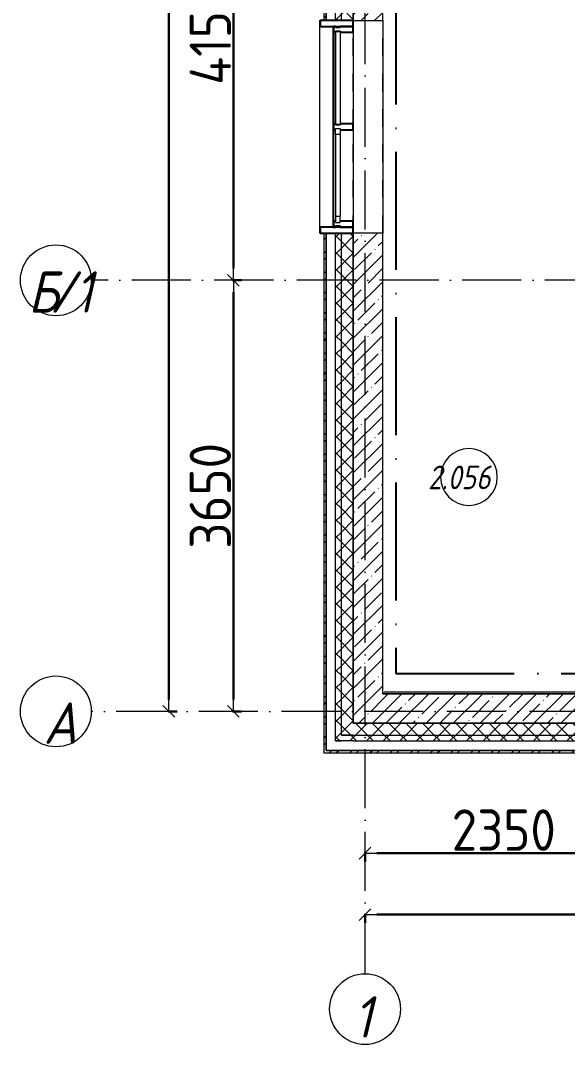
# Model space of a CAD drawing. Header units: millimetres. Extents: x -213536 to 1564669, y -45299 to 942238.
# Drawn here: x -213536 to -208902, y 181107 to 189777 of the extents above; entities that cross this region are included whole.
import ezdxf

# ---------------------------------------------------------------- set-up
doc = ezdxf.new("R2010")
doc.units = ezdxf.units.MM
for name, pattern in [('02 Штрихпунктирная _10 мм_', [1400, 1000, -200, 0, -200]), ('50_200_ШТРИХ_1Т_ш5_п1_п1_', [700, 500, -100, 0, -100]), ('Штрих короткий', [300, 150, -150])]:
    doc.linetypes.add(name, pattern=pattern)
for name, color, linetype, lineweight in [('0-1', 7, 'Continuous', 5), ('0-2', 7, 'Continuous', 9), ('Импосты витража', 7, 'Continuous', 9), ('Импосты витража-1', 7, 'Continuous', 25), ('Каркас_Импост', 7, 'Continuous', 13), ('Каркас_Импост-1', 7, 'Continuous', 9), ('Марки помещений', 7, 'Continuous', 9), ('Общие ребра', 7, 'Continuous', 9), ('Окна', 7, 'Continuous', 9), ('Оси', 7, 'Continuous', 9), ('Оси-1', 7, 'Continuous', 20), ('Оси-2', 7, '50_200_ШТРИХ_1Т_ш5_п1_п1_', 9), ('Остекление-1', 7, 'Continuous', 9), ('Перемычка-1', 7, 'Штрих короткий', 9), ('Размеры', 7, 'Continuous', 15), ('Стены', 7, 'Continuous', 9), ('Стены-1', 7, 'Continuous', 13), ('Штриховка разреза-1', 7, 'Continuous', 9)]:
    doc.layers.add(name, color=color, linetype=linetype, lineweight=lineweight)
doc.layers.add('СТ-2_1', color=1, linetype='02 Штрихпунктирная _10 мм_', lineweight=90, true_color=0xff0000)
doc.layers.get('0-2').off()
doc.styles.add('ISOCPEUR_I_1', font='isocpeui.ttf', dxfattribs={"width": 0.85, "height": 2.5})
doc.styles.add('ISOCPEUR_I_2', font='isocpeui.ttf', dxfattribs={"width": 0.85, "height": 2.3})
doc.styles.add('СПДС', font='isocpeur.ttf', dxfattribs={"width": 0.9})
doc.dimstyles.new('Размера А3', dxfattribs={"dimtxt": 200, "dimasz": 100, "dimexe": 70, "dimexo": 100, "dimgap": 20, "dimtad": 1, "dimdec": 0, "dimrnd": 10, "dimzin": 0, "dimdsep": 46, "dimtxsty": 'СПДС', "dimblk": 'ARROWHEAD_6', "dimcen": 1, "dimclrd": 256, "dimclre": 256, "dimclrt": 256, "dimazin": 0, "dimtfac": 1, "dimtdec": 0, "dimtmove": 2, "dimatfit": 3, "dimfxl": 1, "dimtolj": 1, "dimtzin": 0, "dimarcsym": 0})
pattern_1 = [(45, (0, 0), (-70.71068, 70.71068), []), (135, (0, 0), (-70.71068, -70.71068), [])]
pattern_2 = [(45, (0, 0), (-114.0493, 114.0493), []), (45, (114.05, 0), (-114.0493, 114.0493), [201.612, -40.322, 3.353, -36.97])]
pattern_3 = [(45, (0, 0), (-85.5366, 85.5366), []), (45, (57.02, 0), (-85.5366, 85.5366), [])]

# ---------------------------------------------------------------- blocks, each defined once
blk = doc.blocks.new('Проем_Дверь_Прямоугольный - 1800х2700h_оконные проемы-25729828-АИ2_02_План отделки стен 2-го этажа _Часть 2_')
at = {"layer": 'Перемычка-1'}
for p, q in [((900, 125), (-900, 125)), ((900, -125), (-900, -125))]:
    blk.add_line(p, q, dxfattribs=at)
blk = doc.blocks.new('PNS_Панель прямоугольная2 - Нр_Стекло - 40мм-26243474-АИ2_02_План отделки стен 2-го этажа _Часть 2_')
at = {"layer": 'Каркас_Импост'}
for p, q in [((-397.5, 0), (-397.5, 40)), ((-397.5, 40), (-347.5, 40)), ((-347.5, 40), (-347.5, 0)), ((397.5, 40), (347.5, 40)), ((347.5, 40), (347.5, 0)), ((397.5, 0), (397.5, 40)), ((-347.5, 0), (-397.5, 0)), ((347.5, 0), (397.5, 0))]:
    blk.add_line(p, q, dxfattribs=at)
at = {"layer": 'Каркас_Импост-1'}
for p, q in [((-347.5, 40), (347.5, 40)), ((-347.5, 0), (347.5, 0))]:
    blk.add_line(p, q, dxfattribs=at)
blk = doc.blocks.new('Прямоугольный импост - Импост структурный с накладкой - 150мм-25647633-АИ2_02_План отделки стен 2-го этажа _Часть 2_')
at = {"layer": 'Импосты витража-1'}
for p, q in [((-25, 0), (-25, 17)), ((-25, 17), (25, 17)), ((-15, 0), (-25, 0)), ((-15, -40), (-15, 0)), ((25, 17), (25, 0)), ((-25, -150), (-25, -40)), ((-25, -40), (-15, -40)), ((25, -40), (25, -150)), ((25, -150), (-25, -150))]:
    blk.add_line(p, q, dxfattribs=at)
blk = doc.blocks.new('Прямоугольный импост - Импост структурный с накладкой - 150мм-25647642-АИ2_02_План отделки стен 2-го этажа _Часть 2_')
at = {"layer": 'Импосты витража'}
for p, q in [((42475, -100), (43250, -100)), ((42475, -267), (43250, -267))]:
    blk.add_line(p, q, dxfattribs=at)
blk = doc.blocks.new('Прямоугольный импост - Импост структурный с накладкой - 150мм-V150-АИ2_02_План отделки стен 2-го этажа _Часть 2_')
at = {"layer": 'Импосты витража-1'}
for p, q in [((-25, 0), (-25, 17)), ((-25, 17), (25, 17)), ((25, 0), (15, 0)), ((15, 0), (15, -40)), ((25, 17), (25, 0)), ((-25, -150), (-25, -40)), ((15, -40), (25, -40)), ((25, -40), (25, -150)), ((25, -150), (-25, -150))]:
    blk.add_line(p, q, dxfattribs=at)
blk = doc.blocks.new('PNS_Панель прямоугольная1 - Нр_Стекло - 40мм-25259299-АИ2_02_План отделки стен 2-го этажа _Часть 2_')
at = {"layer": 'Остекление-1'}
for p, q in [((-387.5, 40), (387.5, 40)), ((-397.5, 0), (397.5, 0)), ((387.5, 0), (-387.5, 0))]:
    blk.add_line(p, q, dxfattribs=at)
blk = doc.blocks.new('Прямоугольный импост - Импост структурный с накладкой - 150мм-25647644-АИ2_02_План отделки стен 2-го этажа _Часть 2_')
at = {"layer": 'Импосты витража-1'}
for p, q in [((-25, 0), (-25, 17)), ((-25, 17), (25, 17)), ((-15, 0), (-25, 0)), ((-15, -40), (-15, 0)), ((25, 0), (15, 0)), ((15, 0), (15, -40)), ((25, 17), (25, 0)), ((-25, -150), (-25, -40)), ((-25, -40), (-15, -40)), ((15, -40), (25, -40)), ((25, -40), (25, -150)), ((25, -150), (-25, -150))]:
    blk.add_line(p, q, dxfattribs=at)
blk = doc.blocks.new('Прямоугольный импост - Откос НВФ_50х280 мм-V161-АИ2_02_План отделки стен 2-го этажа _Часть 2_')
at = {"layer": 'Импосты витража-1'}
for p, q in [((-50, 130), (0, 130)), ((-50, -150), (-50, 130)), ((0, 130), (0, -150)), ((0, -150), (-50, -150))]:
    blk.add_line(p, q, dxfattribs=at)
blk = doc.blocks.new('Прямоугольный импост - Откос НВФ_50х280 мм-V162-АИ2_02_План отделки стен 2-го этажа _Часть 2_')
at = {"layer": 'Импосты витража-1'}
for p, q in [((0, 130), (-50, 130)), ((-50, 130), (-50, -150)), ((0, -150), (0, 130)), ((-50, -150), (0, -150))]:
    blk.add_line(p, q, dxfattribs=at)
blk = doc.blocks.new('Отлив_СКБ - Отлив витража_120_НВФ-31885689-АИ2_02_План отделки стен 2-го этажа _Часть 2_')
at = {"layer": 'Окна'}
for p, q in [((0, 113), (0, 120)), ((1800, 120), (0, 120)), ((1800, 120), (1800, 113)), ((50, 2), (1750, 2))]:
    blk.add_line(p, q, dxfattribs=at)
blk = doc.blocks.new('0125-Р-ОО-Ш2-АР-о_23_10_2024_rvt-1-АИ2_02_План отделки стен 2-го этажа _Часть 2_')
at = {"layer": 'Штриховка разреза-1'}
h = blk.add_hatch(dxfattribs=at)
h.set_pattern_fill('FP_80', color=256, style=0, pattern_type=2)
h.set_pattern_definition(pattern_3)
h.paths.add_polyline_path([(-350, -350), (-330, -350), (-330, 4050), (-350, 4050), (-350, 1416.9)], flags=0)
h.paths.add_polyline_path([(-330, 5850), (-330, 8600), (-350, 8600), (-350, 5850)], flags=0)
h.paths.add_polyline_path([(-330, 10400), (-330, 11315), (-350, 11315), (-350, 10400)], flags=0)
h = blk.add_hatch(dxfattribs=at)
h.set_pattern_fill('FP_81', color=256, style=0, pattern_type=2)
h.set_pattern_definition(pattern_1)
h.paths.add_polyline_path([(-250, -250), (-200, -250), (-200, 4050), (-250, 4050), (-250, 1416.9)], flags=0)
h.paths.add_polyline_path([(-250, 5850), (-200, 5850), (-200, 8600), (-250, 8600), (-250, 6961.2)], flags=0)
h.paths.add_polyline_path([(-200, 10400), (-200, 11335), (-250, 11335), (-250, 10400)], flags=0)
h = blk.add_hatch(dxfattribs=at)
h.set_pattern_fill('FP_81', color=256, style=0, pattern_type=2)
h.set_pattern_definition(pattern_1)
h.paths.add_polyline_path([(-200, -200), (-100, -200), (-100, 4050), (-200, 4050), (-200, 1416.9)], flags=0)
h.paths.add_polyline_path([(-100, 5850), (-100, 8525), (-106, 8525), (-106, 8600), (-200, 8600), (-200, 5850)], flags=0)
h.paths.add_polyline_path([(-200, 10400), (-106, 10400), (-106, 10475), (-100, 10475), (-100, 11335), (-200, 11335), (-200, 10657.3)], flags=0)
h = blk.add_hatch(dxfattribs=at)
h.set_pattern_fill('FP_1', color=256, style=0, pattern_type=2)
h.set_pattern_definition(pattern_2)
h.paths.add_polyline_path([(-100, -100), (150, -100), (150, 4050), (-100, 4050), (-100, 1416.9)], flags=0)
h.paths.add_polyline_path([(150, 5850), (150, 7650), (-100, 7650), (-100, 5850)], flags=0)
h = blk.add_hatch(dxfattribs=at)
h.set_pattern_fill('FP_1', color=256, style=0, pattern_type=2)
h.set_pattern_definition(pattern_2)
h.paths.add_polyline_path([(7650, -100), (7650, 150), (150, 150), (150, -100), (7139.2, -100)], flags=0)
h = blk.add_hatch(dxfattribs=at)
h.set_pattern_fill('FP_81', color=256, style=0, pattern_type=2)
h.set_pattern_definition(pattern_1)
h.paths.add_polyline_path([(103134.1, -200), (103600, -200), (103600, -100), (94575, -100), (94575, -106), (94500, -106), (94500, -200), (102202.1, -200)], flags=0)
h.paths.add_polyline_path([(91850, -200), (92700, -200), (92700, -106), (92625, -106), (92625, -100), (84750, -100), (84750, -200), (91350, -200)], flags=0)
h.paths.add_polyline_path([(83562.3, -200), (83750, -200), (83750, -100), (82625, -100), (82625, -106), (82550, -106), (82550, -200), (83250, -200)], flags=0)
h.paths.add_polyline_path([(74750, -200), (74750, -100), (73425, -100), (73425, -106), (73350, -106), (73350, -200), (74242.4, -200)], flags=0)
h.paths.add_polyline_path([(71446.5, -200), (71550, -200), (71550, -106), (71475, -106), (71475, -100), (70425, -100), (70425, -106), (70350, -106), (70350, -200), (71200, -200)], flags=0)
h.paths.add_polyline_path([(67718.5, -200), (68549.7, -200), (68549.7, -106), (68475, -106), (68475, -100), (67425, -100), (67425, -106), (67350, -106), (67350, -200)], flags=0)
h.paths.add_polyline_path([(64700, -200), (65550, -200), (65550, -106), (65475, -106), (65475, -100), (64425, -100), (64425, -106), (64350, -106), (64350, -200), (64456.5, -200)], flags=0)
h.paths.add_polyline_path([(62550, -200), (62550, -106), (62475, -106), (62475, -100), (61425, -100), (61425, -106), (61350, -106), (61350, -200), (62126.6, -200)], flags=0)
h.paths.add_polyline_path([(56534.6, -200), (56550, -200), (56550, -106), (56475, -106), (56475, -100), (55425, -100), (55425, -106), (55350, -106), (55350, -200), (56200, -200)], flags=0)
h.paths.add_polyline_path([(53272.7, -200), (53550, -200), (53550, -106), (53475, -106), (53475, -100), (52425, -100), (52425, -106), (52350, -106), (52350, -200), (52806.7, -200)], flags=0)
h.paths.add_polyline_path([(50550, -200), (50550, -106), (50475, -106), (50475, -100), (49425, -100), (49425, -106), (49350, -106), (49350, -200), (50010.7, -200)], flags=0)
h.paths.add_polyline_path([(47475, -200), (47550, -200), (47550, -106), (47475, -106), (47475, -100), (46425, -100), (46425, -106), (46350, -106), (46350, -200), (47214.7, -200)], flags=0)
h.paths.add_polyline_path([(44550, -200), (44550, -106), (44475, -106), (44475, -100), (43425, -100), (43425, -106), (43350, -106), (43350, -200), (44418.8, -200)], flags=0)
h.paths.add_polyline_path([(40700, -200), (41550, -200), (41550, -106), (41475, -105.4), (41475, -100), (40150, -100), (40150, -200), (40690.8, -200)], flags=0)
h.paths.add_polyline_path([(38344, -200), (38350, -200), (38350, -106), (38275, -106), (38275, -100), (37150, -100), (37150, -200), (38275, -200)], flags=0)
h.paths.add_polyline_path([(35350, -200), (35350, -106), (35275, -106), (35275, -100), (34225, -100), (34225, -106), (34150, -106), (34150, -200), (35344, -200)], flags=0)
h.paths.add_polyline_path([(32275, -200), (32350, -200), (32350, -106), (32275, -106), (32275, -100), (31150, -100), (31150, -200), (31650, -200)], flags=0)
h.paths.add_polyline_path([(29350, -200), (29350, -106), (29275, -106), (29275, -100), (28150, -100), (28150, -200), (29344, -200)], flags=0)
h.paths.add_polyline_path([(25779, -200), (26350, -200), (26350, -106), (26275, -106), (26275, -100), (25225, -100), (25225, -106), (25150, -106), (25150, -200), (25313, -200)], flags=0)
h.paths.add_polyline_path([(22650, -200), (23350, -200), (23350, -106), (23275, -106), (23275, -100), (22150, -100), (22150, -200)], flags=0)
h.paths.add_polyline_path([(19255.1, -200), (20350, -200), (20350, -106), (20275, -106), (20275, -100), (19150, -100), (19150, -200)], flags=0)
h.paths.add_polyline_path([(16459.1, -200), (17350, -200), (17350, -106), (17275, -106), (17275, -100), (16225, -100), (16225, -106), (16150, -106), (16150, -200)], flags=0)
h.paths.add_polyline_path([(14595.1, -200), (15150, -200), (15150, -106), (15075, -106), (15075, -100), (9825, -100), (9825, -106), (9750, -106), (9750, -200), (13663.1, -200)], flags=0)
h.paths.add_polyline_path([(8150, -200), (8750, -200), (8750, -106), (8675, -106), (8675, -100), (-100, -100), (-100, -200), (8071.2, -200)], flags=0)
h = blk.add_hatch(dxfattribs=at)
h.set_pattern_fill('FP_81', color=256, style=0, pattern_type=2)
h.set_pattern_definition(pattern_1)
h.paths.add_polyline_path([(103600, -250), (103700, -250), (103700, -200), (94500, -200), (94500, -250), (103134.1, -250)], flags=0)
h.paths.add_polyline_path([(91950.2, -250), (92700, -250), (92700, -200), (84750, -200), (84750, -250), (91018.2, -250)], flags=0)
h.paths.add_polyline_path([(83562.3, -250), (83750, -250), (83750, -200), (82550, -200), (82550, -250), (82630.3, -250)], flags=0)
h.paths.add_polyline_path([(74242.4, -250), (74750, -250), (74750, -200), (73350, -200), (73350, -250), (73776.4, -250)], flags=0)
h.paths.add_polyline_path([(70350, -250), (71550, -250), (71550, -200), (70350, -200)], flags=0)
h.paths.add_polyline_path([(68549.7, -250), (68549.7, -200), (67350, -200), (67350, -250), (67718.5, -250)], flags=0)
h.paths.add_polyline_path([(64350, -250), (65550, -250), (65550, -200), (64350, -200)], flags=0)
h.paths.add_polyline_path([(62550, -250), (62550, -200), (61350, -200), (61350, -250), (62126.6, -250)], flags=0)
h.paths.add_polyline_path([(56550, -250), (56550, -200), (55350, -200), (55350, -250), (56534.6, -250)], flags=0)
h.paths.add_polyline_path([(53550, -250), (53550, -200), (52350, -200), (52350, -250), (53272.7, -250)], flags=0)
h.paths.add_polyline_path([(50550, -250), (50550, -200), (49350, -200), (49350, -250), (50010.7, -250)], flags=0)
h.paths.add_polyline_path([(47214.7, -250), (47550, -250), (47550, -200), (46350, -200), (46350, -250), (46748.7, -250)], flags=0)
h.paths.add_polyline_path([(43486.8, -250), (44550, -250), (44550, -200), (43350, -200), (43350, -250)], flags=0)
h.paths.add_polyline_path([(41550, -250), (41550, -200), (40150, -200), (40150, -250), (40690.8, -250)], flags=0)
h.paths.add_polyline_path([(37894.8, -250), (38350, -250), (38350, -200), (37150, -200), (37150, -250)], flags=0)
h.paths.add_polyline_path([(35098.9, -250), (35350, -250), (35350, -200), (34150, -200), (34150, -250), (34166.9, -250)], flags=0)
h.paths.add_polyline_path([(32302.9, -250), (32350, -250), (32350, -200), (31150, -200), (31150, -250), (31370.9, -250)], flags=0)
h.paths.add_polyline_path([(29040.9, -250), (29350, -250), (29350, -200), (28150, -200), (28150, -250), (28575, -250)], flags=0)
h.paths.add_polyline_path([(25313, -250), (26350, -250), (26350, -200), (25150, -200), (25150, -250)], flags=0)
h.paths.add_polyline_path([(22983, -250), (23350, -250), (23350, -200), (22150, -200), (22150, -250)], flags=0)
h.paths.add_polyline_path([(20350, -250), (20350, -200), (19150, -200), (19150, -250), (20187, -250)], flags=0)
h.paths.add_polyline_path([(17350, -250), (17350, -200), (16150, -200), (16150, -250), (16459.1, -250)], flags=0)
h.paths.add_polyline_path([(14595.1, -250), (15150, -250), (15150, -200), (9750, -200), (9750, -250), (13663.1, -250)], flags=0)
h.paths.add_polyline_path([(8537.2, -250), (8750, -250), (8750, -200), (-200, -200), (-200, -250), (8071.2, -250)], flags=0)
h = blk.add_hatch(dxfattribs=at)
h.set_pattern_fill('FP_80', color=256, style=0, pattern_type=2)
h.set_pattern_definition(pattern_3)
h.paths.add_polyline_path([(40665, -350), (40665, -330), (40151, -330), (40151, -350)], flags=0)
h.paths.add_polyline_path([(38350, -350), (38350, -330), (37150, -330), (37150, -350), (37894.8, -350)], flags=0)
h.paths.add_polyline_path([(35350, -350), (35350, -330), (34151, -330), (34151, -350), (35098.9, -350)], flags=0)
h.paths.add_polyline_path([(31370.9, -350), (32350, -350), (32350, -330), (31150, -330), (31150, -350)], flags=0)
h.paths.add_polyline_path([(29040.9, -350), (29350, -350), (29350, -330), (28151, -330), (28151, -350), (28575, -350)], flags=0)
h.paths.add_polyline_path([(26245, -350), (26350, -350), (26350, -330), (25150, -330), (25150, -350), (25779, -350)], flags=0)
h.paths.add_polyline_path([(23350, -350), (23350, -330), (22150, -330), (22150, -350), (22983, -350)], flags=0)
h.paths.add_polyline_path([(20187, -350), (20350, -350), (20350, -330), (19150, -330), (19150, -350), (19255.1, -350)], flags=0)
h.paths.add_polyline_path([(17350, -350), (17350, -330), (16150, -330), (16150, -350), (16459.1, -350)], flags=0)
h.paths.add_polyline_path([(15150, -350), (15150, -330), (9750, -330), (9750, -350), (14595.1, -350)], flags=0)
h.paths.add_polyline_path([(8071.2, -350), (8750, -350), (8750, -330), (-330, -330), (-330, -350), (7139.2, -350)], flags=0)
at = {"layer": 'Общие ребра'}
for p, q in [((-330, 5850), (-330, 8600)), ((-330, 8600), (-330, 5850)), ((-250, 5850), (-250, 8600)), ((-200, 5850), (-200, 8600)), ((-100, 7650), (-100, 5850)), ((-100, 5850), (-100, 7650)), ((-330, -330), (-330, 4050)), ((-330, 4050), (-330, -330)), ((-250, -250), (-250, 4050)), ((-200, -200), (-200, 4050)), ((-100, 4050), (-100, -100)), ((-100, -100), (-100, 4050)), ((-200, -250), (-250, -250)), ((-250, -250), (-200, -250)), ((-100, -200), (-200, -200)), ((-200, -200), (-100, -200)), ((-100, -250), (-200, -250)), ((-100, -200), (8750, -200)), ((-100, -250), (8750, -250)), ((-250, -330), (-100, -330))]:
    blk.add_line(p, q, dxfattribs=at)
at = {"layer": 'Стены'}
blk.add_line((150, 5850), (150, 4050), dxfattribs=at)
at = {"layer": 'Стены-1'}
for p, q in [((-350, 8600), (-350, 5850)), ((150, 5850), (150, 7650)), ((-350, 5850), (-330, 5850)), ((-330, 5850), (-100, 5850)), ((-100, 5850), (150, 5850)), ((-350, 4050), (-350, -350)), ((-330, 4050), (-350, 4050)), ((-100, 4050), (-330, 4050)), ((150, 4050), (-100, 4050)), ((150, 150), (150, 4050)), ((7650, 150), (150, 150)), ((7650, -100), (-100, -100)), ((-100, -100), (150, -100)), ((150, -100), (7650, -100)), ((-330, -330), (-250, -330)), ((8750, -330), (-330, -330)), ((-250, -330), (-100, -330)), ((-100, -330), (8750, -330)), ((-350, -350), (-330, -350)), ((-330, -350), (8750, -350))]:
    blk.add_line(p, q, dxfattribs=at)
at = {"layer": '0-2'}
for name, p, rotation in [('Отлив_СКБ - Отлив витража_120_НВФ-31885689-АИ2_02_План отделки стен 2-го этажа _Часть 2_', (-267, 4050), 90), ('Прямоугольный импост - Откос НВФ_50х280 мм-V162-АИ2_02_План отделки стен 2-го этажа _Часть 2_', (-250, 5850), 89.99999999999773), ('Проем_Дверь_Прямоугольный - 1800х2700h_оконные проемы-25729828-АИ2_02_План отделки стен 2-го этажа _Часть 2_', (25, 4950), 269.9999999999999), ('Прямоугольный импост - Импост структурный с накладкой - 150мм-25647642-АИ2_02_План отделки стен 2-го этажа _Часть 2_', (0, 48225), 270.0000000000001), ('PNS_Панель прямоугольная1 - Нр_Стекло - 40мм-25259299-АИ2_02_План отделки стен 2-го этажа _Часть 2_', (-250, 5362.5), 269.9999999999977), ('Прямоугольный импост - Импост структурный с накладкой - 150мм-25647642-АИ2_02_План отделки стен 2-го этажа _Часть 2_', (0, 47400), 270.0000000000001), ('PNS_Панель прямоугольная2 - Нр_Стекло - 40мм-26243474-АИ2_02_План отделки стен 2-го этажа _Часть 2_', (-250, 4537.5), 269.9999999999977)]:
    blk.add_blockref(name, p, dxfattribs=dict(at, rotation=rotation))
at = {"layer": '0-2', "extrusion": (0, 0, -1), "rotation": 270.0000000000023}
for name, p in [('Прямоугольный импост - Импост структурный с накладкой - 150мм-25647644-АИ2_02_План отделки стен 2-го этажа _Часть 2_', (250, 5775)), ('Прямоугольный импост - Импост структурный с накладкой - 150мм-25647633-АИ2_02_План отделки стен 2-го этажа _Часть 2_', (250, 4950)), ('Прямоугольный импост - Откос НВФ_50х280 мм-V161-АИ2_02_План отделки стен 2-го этажа _Часть 2_', (250, 4050)), ('Прямоугольный импост - Импост структурный с накладкой - 150мм-V150-АИ2_02_План отделки стен 2-го этажа _Часть 2_', (250, 4125))]:
    blk.add_blockref(name, p, dxfattribs=at)
blk = doc.blocks.new('AI_Марка_Помещение_х1__Общий_E___ISO-2_1K_ - Номер-16210215-АИ2_02_План отделки стен 2-го этажа _Часть 2_')
at = {"layer": 'Марки помещений'}
for start, end in [(360, 180), (180, 360)]:
    blk.add_arc((0.039, 0.312), 2.4, start, end, dxfattribs=at)
blk = doc.blocks.new('Ось сетки - Круг_Ø6_00__ISO-2_5_0_9K_-16731441-АИ2_02_План отделки стен 2-го этажа _Часть 2_')
at = {"layer": 'Оси-1'}
blk.add_circle((0, 0), 3, dxfattribs=at)
blk = doc.blocks.new('ARROWHEAD_6')
at = {"color": 0, "linetype": 'Continuous'}
for p, q in [((0, 0), (-1, 0)), ((-0.5, -0.5), (0.5, 0.5))]:
    blk.add_line(p, q, dxfattribs=at)
blk = doc.blocks.new('*D2988')
at = {"layer": 'Defpoints', "color": 0, "transparency": 16777216}
for p in [(205024, 216465.2), (205130, 216465.2), (205024, 212815.2)]:
    blk.add_point(p, dxfattribs=at)
at = {"layer": 'Размеры', "lineweight": -2, "transparency": 16777216}
for p, q in [((205124, 216465.2), (205200, 216465.2)), ((205130, 212915.2), (205130, 216365.2)), ((205124, 212815.2), (205200, 212815.2))]:
    blk.add_line(p, q, dxfattribs=at)
at = {"layer": 'Размеры', "lineweight": -2, "transparency": 16777216, "xscale": 100, "yscale": 100, "zscale": 100}
for p, rotation in [((205130, 216465.2), 90), ((205130, 212815.2), 270)]:
    blk.add_blockref('ARROWHEAD_6', p, dxfattribs=dict(at, rotation=rotation))
at = {"layer": 'Размеры', "lineweight": 25, "transparency": 16777216, "insert": (204935, 214640.2), "char_height": 350, "width": 2.488, "attachment_point": 5, "rotation": 90, "style": 'СПДС'}
blk.add_mtext('\\A1;3650', dxfattribs=at)
blk = doc.blocks.new('*D2989')
at = {"layer": 'Defpoints', "color": 0, "transparency": 16777216}
for p in [(205024, 220615.2), (205130, 220615.2), (205024, 216465.2)]:
    blk.add_point(p, dxfattribs=at)
at = {"layer": 'Размеры', "lineweight": -2, "transparency": 16777216}
for p, q in [((205124, 220615.2), (205200, 220615.2)), ((205130, 216565.2), (205130, 220515.2)), ((205124, 216465.2), (205200, 216465.2))]:
    blk.add_line(p, q, dxfattribs=at)
at = {"layer": 'Размеры', "lineweight": -2, "transparency": 16777216, "xscale": 100, "yscale": 100, "zscale": 100}
for p, rotation in [((205130, 220615.2), 90), ((205130, 216465.2), 270)]:
    blk.add_blockref('ARROWHEAD_6', p, dxfattribs=dict(at, rotation=rotation))
at = {"layer": 'Размеры', "lineweight": 25, "transparency": 16777216, "insert": (204935, 218540.2), "char_height": 350, "width": 2.375, "attachment_point": 5, "rotation": 90, "style": 'СПДС'}
blk.add_mtext('\\A1;4150', dxfattribs=at)
blk = doc.blocks.new('*D3001')
at = {"layer": 'Defpoints', "color": 0, "transparency": 16777216}
for p in [(204477.6, 262265.2), (204583.6, 262265.2), (204477.6, 212815.2)]:
    blk.add_point(p, dxfattribs=at)
at = {"layer": 'Размеры', "lineweight": -2, "transparency": 16777216}
for p, q in [((204577.6, 262265.2), (204653.6, 262265.2)), ((204583.6, 212915.2), (204583.6, 262165.2)), ((204577.6, 212815.2), (204653.6, 212815.2))]:
    blk.add_line(p, q, dxfattribs=at)
at = {"layer": 'Размеры', "lineweight": -2, "transparency": 16777216, "xscale": 100, "yscale": 100, "zscale": 100}
for p, rotation in [((204583.6, 262265.2), 90), ((204583.6, 212815.2), 270)]:
    blk.add_blockref('ARROWHEAD_6', p, dxfattribs=dict(at, rotation=rotation))
at = {"layer": 'Размеры', "lineweight": 25, "transparency": 16777216, "insert": (204388.6, 237540.2), "char_height": 350, "width": 3.261, "attachment_point": 5, "rotation": 90, "style": 'СПДС'}
blk.add_mtext('\\A1;49450', dxfattribs=at)
blk = doc.blocks.new('*D3023')
at = {"layer": 'Defpoints', "color": 0, "transparency": 16777216}
for p in [(206245.6, 211721.4), (208595.6, 211721.4), (208595.6, 211615.3)]:
    blk.add_point(p, dxfattribs=at)
at = {"layer": 'Размеры', "lineweight": -2, "transparency": 16777216}
for p, q in [((206245.6, 211621.4), (206245.6, 211545.3)), ((206345.6, 211615.3), (208495.6, 211615.3)), ((208595.6, 211621.4), (208595.6, 211545.3))]:
    blk.add_line(p, q, dxfattribs=at)
at = {"layer": 'Размеры', "lineweight": -2, "transparency": 16777216, "xscale": 100, "yscale": 100, "zscale": 100, "rotation": 180}
blk.add_blockref('ARROWHEAD_6', (206245.6, 211615.3), dxfattribs=at)
at = {"layer": 'Размеры', "lineweight": -2, "transparency": 16777216, "xscale": 100, "yscale": 100, "zscale": 100}
blk.add_blockref('ARROWHEAD_6', (208595.6, 211615.3), dxfattribs=at)
at = {"layer": 'Размеры', "lineweight": 25, "transparency": 16777216, "insert": (207420.6, 211810.3), "char_height": 350, "width": 2.488, "attachment_point": 5, "style": 'СПДС'}
blk.add_mtext('\\A1;2350', dxfattribs=at)
blk = doc.blocks.new('*D3055')
at = {"layer": 'Defpoints', "color": 0, "transparency": 16777216}
for p in [(206245.6, 211200.2), (309745.6, 211200.2), (309745.6, 211094.1)]:
    blk.add_point(p, dxfattribs=at)
at = {"layer": 'Размеры', "lineweight": -2, "transparency": 16777216}
for p, q in [((206245.6, 211100.2), (206245.6, 211024.1)), ((206345.6, 211094.1), (309645.6, 211094.1)), ((309745.6, 211100.2), (309745.6, 211024.1))]:
    blk.add_line(p, q, dxfattribs=at)
at = {"layer": 'Размеры', "lineweight": -2, "transparency": 16777216, "xscale": 100, "yscale": 100, "zscale": 100, "rotation": 180}
blk.add_blockref('ARROWHEAD_6', (206245.6, 211094.1), dxfattribs=at)
at = {"layer": 'Размеры', "lineweight": -2, "transparency": 16777216, "xscale": 100, "yscale": 100, "zscale": 100}
blk.add_blockref('ARROWHEAD_6', (309745.6, 211094.1), dxfattribs=at)
at = {"layer": 'Размеры', "lineweight": 25, "transparency": 16777216, "insert": (257995.6, 211289.1), "char_height": 350, "width": 3.544, "attachment_point": 5, "style": 'СПДС'}
blk.add_mtext('\\A1;103500', dxfattribs=at)
blk = doc.blocks.new('Оси1')
at = {"layer": 'Оси-2'}
for p, q in [((206245.6, 210594.5), (206245.6, 264395.4)), ((311183.9, 216465.2), (203926.8, 216465.2)), ((312453.9, 212815.2), (203926.8, 212815.2))]:
    blk.add_line(p, q, dxfattribs=at)
at = {"layer": 'Оси-1', "xscale": 99.99999999999993, "yscale": 99.99999999999993, "zscale": 99.99999999999993, "rotation": 89.99999999999982}
for p in [(203626.8, 216465.2), (203626.8, 212815.2)]:
    blk.add_blockref('Ось сетки - Круг_Ø6_00__ISO-2_5_0_9K_-16731441-АИ2_02_План отделки стен 2-го этажа _Часть 2_', p, dxfattribs=at)
at = {"layer": 'Оси-1', "xscale": 99.99999999999993, "yscale": 99.99999999999993, "zscale": 99.99999999999993}
blk.add_blockref('Ось сетки - Круг_Ø6_00__ISO-2_5_0_9K_-16731441-АИ2_02_План отделки стен 2-го этажа _Часть 2_', (206245.6, 210294.5), dxfattribs=at)
at = {"layer": 'Оси', "char_height": 350, "attachment_point": 1, "style": 'ISOCPEUR_I_1'}
for s, insert, width in [('\\fISOCPEUR|b0|i1|c204|p34|;\\W.9;Б', (203391.3, 216541.3), 223.671), ('/1', (203575.9, 216541.3), 346.329), ('\\fISOCPEUR|b0|i1|c204|p34|;\\W.9;А', (203522.3, 212891.3), 252.532), ('\\fISOCPEUR|b0|i1|c204|p34|;\\W.9;1', (206147.8, 210403.3), 144.304)]:
    blk.add_mtext(s, dxfattribs=dict(at, insert=insert, width=width))
at = {"layer": 'Размеры', "lineweight": 25}
for base, p1, p2, picture, middle in [((204583.6, 262265.2), (204477.6, 212815.2), (204477.6, 262265.2), '*D3001', (204388.6, 237540.2)), ((205130, 220615.2), (205024, 216465.2), (205024, 220615.2), '*D2989', (204935, 218540.2)), ((205130, 216465.2), (205024, 212815.2), (205024, 216465.2), '*D2988', (204935, 214640.2))]:
    dim = blk.add_linear_dim(base=base, p1=p1, p2=p2, angle=90, dimstyle='Размера А3', override={"dimtxt": 350}, dxfattribs=at)
    dim.commit()
    dim.dimension.update_dxf_attribs({"geometry": picture, "text_midpoint": middle})
for base, p1, p2, picture, middle in [((208595.6, 211615.3), (206245.6, 211721.4), (208595.6, 211721.4), '*D3023', (207420.6, 211810.3)), ((309745.6, 211094.1), (206245.6, 211200.2), (309745.6, 211200.2), '*D3055', (257995.6, 211289.1))]:
    dim = blk.add_linear_dim(base=base, p1=p1, p2=p2, dimstyle='Размера А3', override={"dimtxt": 350}, dxfattribs=at)
    dim.commit()
    dim.dimension.update_dxf_attribs({"geometry": picture, "text_midpoint": middle})

msp = doc.modelspace()

# ---------------------------------------------------------------- linework, layer by layer
at = {"layer": 'СТ-2_1', "lineweight": 25}
for p, q in [((-210355, 191465.3), (-210355, 184249.3)), ((-210355, 184249.3), (-203079, 184249.3))]:
    msp.add_line(p, q, dxfattribs=at)
at = {"layer": 'Стены-1'}
for p, q in [((-210467, 184089.3), (-210467, 184077.3)), ((-202979, 184089.3), (-210455, 184089.3)), ((-210467, 184077.3), (-202967, 184077.3))]:
    msp.add_line(p, q, dxfattribs=at)

# ---------------------------------------------------------------- block references
at = {"color": 2, "lineweight": 30}
msp.add_blockref('Оси1', (-416862.6, -28888), dxfattribs=at)
at = {"layer": '0-1'}
msp.add_blockref('0125-Р-ОО-Ш2-АР-о_23_10_2024_rvt-1-АИ2_02_План отделки стен 2-го этажа _Часть 2_', (-210617, 183927.3), dxfattribs=at)
at = {"layer": 'Марки помещений', "xscale": 99.99999999999993, "yscale": 99.99999999999993, "zscale": 99.99999999999993}
msp.add_blockref('AI_Марка_Помещение_х1__Общий_E___ISO-2_1K_ - Номер-16210215-АИ2_02_План отделки стен 2-го этажа _Часть 2_', (-209741.1, 185880.7), dxfattribs=at)

# ---------------------------------------------------------------- texts
at = {"layer": 'Марки помещений', "insert": (-210083.8, 186008.6), "char_height": 200, "width": 785.654, "attachment_point": 1, "style": 'ISOCPEUR_I_2'}
msp.add_mtext('2.056', dxfattribs=at)

doc.saveas('drawing.dxf')
